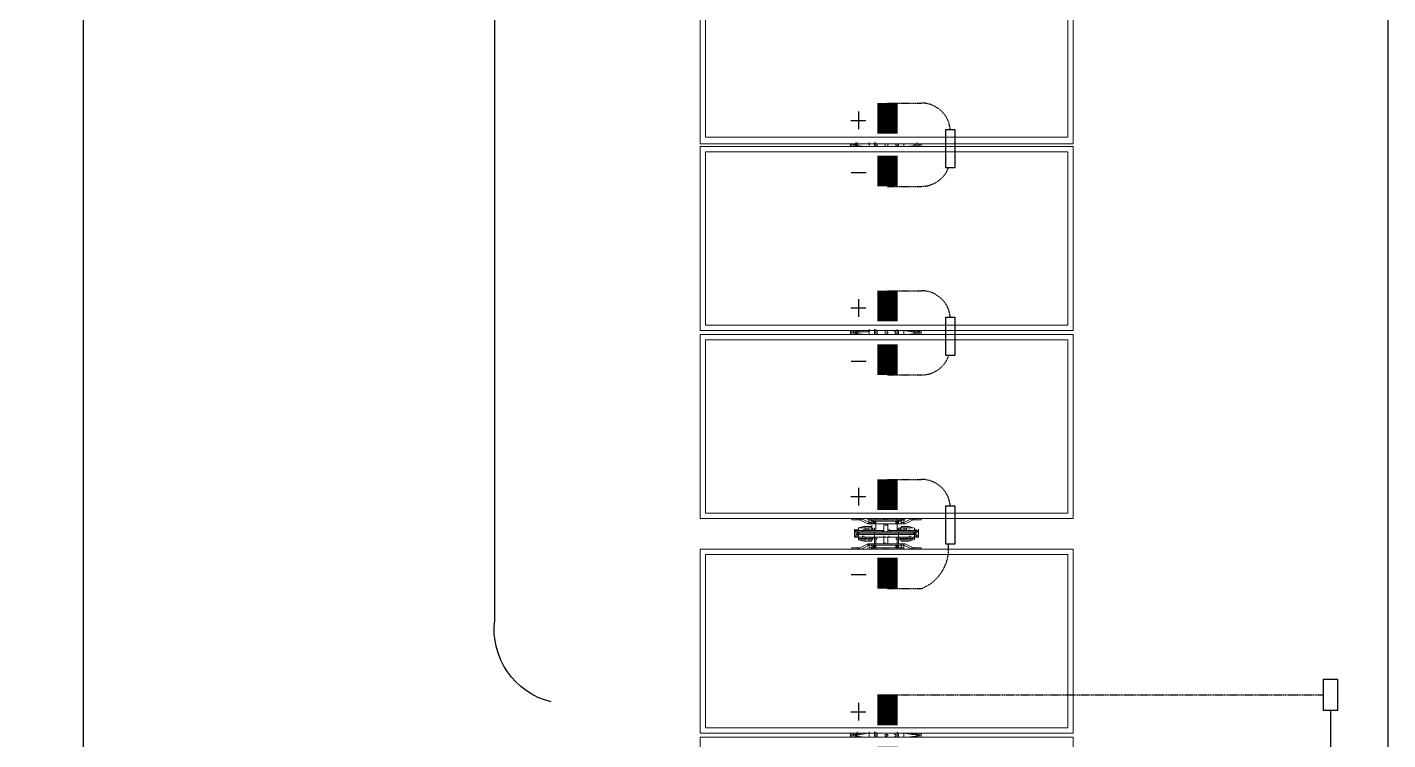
# Model space of a CAD drawing. Header units: feet. Extents: x -13743 to 68376, y -48 to 67763.
# Drawn here: x -226.5 to 103.7, y 66548.6 to 66721.4 of the extents above; entities that cross this region are included whole.
import ezdxf
from ezdxf.lldxf.tags import DXFTag

# ---------------------------------------------------------------- set-up
doc = ezdxf.new("R2010")
doc.units = ezdxf.units.FT
doc.header["$MEASUREMENT"] = 0
doc.linetypes.add('HIDDEN', pattern=[0.375, 0.25, -0.125])
for name, color, linetype in [('E-DC HARNESS-NEG', 170, 'DC HARNESS CABLE'), ('E-DC HARNESS-POS', 10, 'DC HARNESS CABLE'), ('E-HARN-COMP', 8, 'Continuous'), ('E-TRNK-CABL-NEG', 6, 'HIDDEN'), ('E-TRUNK-CABLE-POS', 6, 'HIDDEN'), ('G-ANNO-TEXT', 1, 'Continuous'), ('Polarity-Text', 7, 'Continuous')]:
    doc.layers.add(name, color=color, linetype=linetype)
doc.styles.get("Standard").update_dxf_attribs({"font": 'arial.ttf'})
tags = doc.linetypes.add('DC HARNESS CABLE', pattern='A,0.5,-0.2,["DH",Standard,S=0.1,R=0,X=-0.1,Y=-0.05],-0.2', length=0.9).pattern_tags.tags
tags[6] = DXFTag(74, 10)

# ---------------------------------------------------------------- blocks, each defined once
blk = doc.blocks.new('A$C4742fff2')
at = {"lineweight": 5}
for points in [[(13.2545, 0.4666), (13.4845, 0.4666), (13.4845, 0), (13.2545, 0)], [(13.4895, 0), (13.4895, 0.4666), (13.7194, 0.4666), (13.7194, 0)], [(13.7128, 0.46), (13.4961, 0.46), (13.4961, 0.0067), (13.7128, 0.0067)], [(13.7578, 0), (13.9878, 0), (13.9878, 0.4666), (13.7578, 0.4666)], [(13.7644, 0.0067), (13.7644, 0.46), (13.9811, 0.46), (13.9811, 0.0067)], [(13.9928, 0.4666), (14.2228, 0.4666), (14.2228, 0), (13.9928, 0)], [(13.9994, 0.0067), (13.9994, 0.46), (14.2161, 0.46), (14.2161, 0.0067)], [(14.2261, 0.4666), (14.2261, 0), (14.4577, 0), (14.4577, 0.4666)], [(14.2344, 0.46), (14.4511, 0.46), (14.4511, 0.0067), (14.2344, 0.0067)], [(13.7211, 0.27), (13.7211, 0.2683), (13.7211, 0.27), (13.7211, 0.2767), (13.7194, 0.2767), (13.7211, 0.2767)], [(13.7444, 0.2733), (13.7428, 0.2733), (13.7411, 0.2733), (13.7344, 0.2733), (13.7344, 0.2717), (13.7344, 0.27), (13.7344, 0.2683), (13.7328, 0.2683), (13.7328, 0.26), (13.7328, 0.2567), (13.7328, 0.26), (13.7328, 0.2683), (13.7344, 0.2683), (13.7344, 0.27), (13.7344, 0.2717), (13.7361, 0.2717), (13.7344, 0.2717), (13.7344, 0.2617), (13.7344, 0.2717), (13.7344, 0.27), (13.7361, 0.27), (13.7344, 0.27), (13.7344, 0.2717), (13.7344, 0.2733), (13.7361, 0.2733), (13.7344, 0.2733), (13.7361, 0.2717), (13.7378, 0.2717), (13.7361, 0.2717), (13.7378, 0.2717), (13.7361, 0.2717), (13.7378, 0.2717), (13.7361, 0.2717), (13.7378, 0.2717), (13.7378, 0.2683), (13.7378, 0.27), (13.7394, 0.27), (13.7378, 0.27), (13.7394, 0.27), (13.7378, 0.27), (13.7394, 0.27), (13.7411, 0.27), (13.7411, 0.2683), (13.7394, 0.2683), (13.7394, 0.2717), (13.7411, 0.2717), (13.7428, 0.2717), (13.7411, 0.2717), (13.7394, 0.2717), (13.7411, 0.2717), (13.7394, 0.2717), (13.7394, 0.2683), (13.7378, 0.2683), (13.7378, 0.2483), (13.7394, 0.2483), (13.7394, 0.2183), (13.7411, 0.2183), (13.7411, 0.2483), (13.7411, 0.2183), (13.7394, 0.2183), (13.7394, 0.2483), (13.7378, 0.2483), (13.7378, 0.2683), (13.7344, 0.2683), (13.7344, 0.2483), (13.7378, 0.2483), (13.7378, 0.2183), (13.7394, 0.2183), (13.7378, 0.2183), (13.7378, 0.2), (13.7394, 0.2), (13.7411, 0.2), (13.7394, 0.2), (13.7378, 0.2), (13.7378, 0.2183), (13.7344, 0.2183), (13.7344, 0.2483), (13.7328, 0.2483), (13.7344, 0.2483), (13.7328, 0.2483), (13.7344, 0.2483), (13.7328, 0.2483), (13.7344, 0.2483), (13.7261, 0.2483), (13.7244, 0.2483), (13.7228, 0.2483), (13.7244, 0.2483), (13.7228, 0.2483), (13.7244, 0.2483), (13.7228, 0.2483), (13.7244, 0.2483), (13.7228, 0.2483), (13.7244, 0.2483), (13.7228, 0.25), (13.7228, 0.2483), (13.7211, 0.2483), (13.7228, 0.2483), (13.7244, 0.2483), (13.7244, 0.2467), (13.7228, 0.2467), (13.7211, 0.2467), (13.7211, 0.2483), (13.7211, 0.2467), (13.7228, 0.2467), (13.7244, 0.2467), (13.7244, 0.2483), (13.7228, 0.2483), (13.7244, 0.2483), (13.7228, 0.2483), (13.7244, 0.2483), (13.7228, 0.2483), (13.7244, 0.2483), (13.7228, 0.2483), (13.7244, 0.2483), (13.7261, 0.2483), (13.7344, 0.2483), (13.7344, 0.2183), (13.7378, 0.2183), (13.7378, 0.2483), (13.7344, 0.2483), (13.7344, 0.2683), (13.7378, 0.2683), (13.7378, 0.2483), (13.7378, 0.2683), (13.7394, 0.2683), (13.7411, 0.2683), (13.7411, 0.27), (13.7394, 0.27), (13.7411, 0.27), (13.7394, 0.27), (13.7378, 0.27), (13.7378, 0.2683), (13.7378, 0.2717), (13.7361, 0.2717), (13.7344, 0.2717), (13.7344, 0.2733), (13.7411, 0.2733), (13.7428, 0.2733), (13.7428, 0.27), (13.7428, 0.2717), (13.7428, 0.27), (13.7444, 0.27), (13.7428, 0.27), (13.7428, 0.2733), (13.7411, 0.2717), (13.7394, 0.2717), (13.7411, 0.2717), (13.7394, 0.2717), (13.7411, 0.2717), (13.7428, 0.2717), (13.7444, 0.2717), (13.7428, 0.2717), (13.7411, 0.2717), (13.7428, 0.2717), (13.7428, 0.2733), (13.7411, 0.2717), (13.7428, 0.2717), (13.7428, 0.2733), (13.7444, 0.2733), (13.7428, 0.2733)], [(13.7361, 0.2717), (13.7344, 0.2717), (13.7344, 0.2733), (13.7361, 0.2733), (13.7344, 0.2733)], [(13.7361, 0.2733), (13.7344, 0.2733)], [(13.7561, 0.2683), (13.7561, 0.27), (13.7561, 0.2767), (13.7578, 0.2767), (13.7561, 0.2767), (13.7561, 0.27)], [(13.7261, 0.2517), (13.7244, 0.2517), (13.7244, 0.255), (13.7244, 0.2567), (13.7261, 0.2567), (13.7211, 0.2667), (13.7261, 0.2567), (13.7244, 0.2567), (13.7244, 0.255), (13.7211, 0.255), (13.7211, 0.2517), (13.7244, 0.2517), (13.7261, 0.2517), (13.7261, 0.215), (13.7244, 0.215), (13.7261, 0.215), (13.7261, 0.2117), (13.7244, 0.2117), (13.7261, 0.2117), (13.7261, 0.21), (13.7211, 0.2), (13.7261, 0.21), (13.7261, 0.2117), (13.7244, 0.2117), (13.7211, 0.2117), (13.7244, 0.2117), (13.7261, 0.2117), (13.7244, 0.2117), (13.7244, 0.215), (13.7211, 0.215), (13.7211, 0.2167), (13.7194, 0.2167), (13.7194, 0.25), (13.7211, 0.25), (13.7211, 0.2517), (13.7211, 0.25), (13.7194, 0.25), (13.7194, 0.2167), (13.7211, 0.2167), (13.7211, 0.215), (13.7244, 0.215), (13.7261, 0.215), (13.7261, 0.2117), (13.7244, 0.2117), (13.7244, 0.215), (13.7261, 0.215), (13.7261, 0.2517), (13.7244, 0.2517), (13.7261, 0.2517), (13.7261, 0.255), (13.7261, 0.2567), (13.7261, 0.255)], [(13.7294, 0.2533), (13.7294, 0.2517), (13.7294, 0.2617), (13.7294, 0.2517), (13.7294, 0.2617), (13.7294, 0.2517)], [(13.7328, 0.25), (13.7311, 0.2517), (13.7294, 0.2517), (13.7311, 0.2517), (13.7328, 0.25), (13.7311, 0.2517), (13.7328, 0.25), (13.7328, 0.255), (13.7311, 0.2567), (13.7328, 0.255), (13.7328, 0.25), (13.7311, 0.2517)], [(13.7311, 0.26), (13.7311, 0.2583)], [(13.7311, 0.2517), (13.7311, 0.2567)], [(13.7361, 0.2633), (13.7344, 0.2633)], [(13.7344, 0.24), (13.7344, 0.2383), (13.7344, 0.24), (13.7344, 0.2617), (13.7361, 0.2617), (13.7344, 0.2617)], [(13.7394, 0.2683), (13.7394, 0.2483), (13.7411, 0.2483), (13.7411, 0.2683)], [(13.7394, 0.2683), (13.7394, 0.2483), (13.7411, 0.2483), (13.7411, 0.2683)], [(13.7428, 0.2633), (13.7411, 0.2633)], [(13.7428, 0.2617), (13.7428, 0.2717), (13.7428, 0.2617), (13.7444, 0.2617), (13.7428, 0.2617), (13.7428, 0.24), (13.7428, 0.2383), (13.7428, 0.24), (13.7428, 0.2367), (13.7428, 0.24), (13.7428, 0.2367), (13.7428, 0.24)], [(13.7428, 0.2683), (13.7428, 0.26), (13.7461, 0.26), (13.7461, 0.2583), (13.7461, 0.26), (13.7428, 0.26)], [(13.7461, 0.2683), (13.7461, 0.26), (13.7461, 0.2683), (13.7428, 0.2683), (13.7461, 0.2683), (13.7478, 0.2617), (13.7478, 0.2517), (13.7461, 0.2517), (13.7461, 0.2533), (13.7461, 0.2517), (13.7478, 0.2517), (13.7478, 0.2617)], [(13.7461, 0.2567), (13.7461, 0.2517), (13.7444, 0.2517), (13.7444, 0.25), (13.7428, 0.255), (13.7444, 0.255), (13.7444, 0.2567)], [(13.7461, 0.2567), (13.7461, 0.2517), (13.7444, 0.2517), (13.7444, 0.25), (13.7428, 0.255), (13.7444, 0.255), (13.7444, 0.2567)], [(13.7444, 0.2567), (13.7444, 0.26)], [(13.7478, 0.2517), (13.7478, 0.2617), (13.7478, 0.2517), (13.7494, 0.2517)], [(13.7528, 0.255), (13.7561, 0.255), (13.7561, 0.2533), (13.7544, 0.2517), (13.7561, 0.2517), (13.7561, 0.2533), (13.7578, 0.2533), (13.7561, 0.2533), (13.7561, 0.2517), (13.7544, 0.2517), (13.7561, 0.2533), (13.7561, 0.255), (13.7528, 0.255), (13.7511, 0.2567), (13.7561, 0.2667), (13.7511, 0.2567), (13.7528, 0.255), (13.7544, 0.255), (13.7528, 0.255), (13.7528, 0.2533), (13.7511, 0.2517), (13.7511, 0.255)], [(13.7511, 0.255), (13.7511, 0.2567), (13.7511, 0.255), (13.7511, 0.2517), (13.7528, 0.2533), (13.7528, 0.255)], [(13.7194, 0.2517), (13.7194, 0.2533), (13.7194, 0.2517), (13.7211, 0.2517), (13.7194, 0.2517), (13.7194, 0.25)], [(13.7211, 0.2467), (13.7194, 0.2467)], [(13.7244, 0.2517), (13.7211, 0.2517), (13.7211, 0.255), (13.7244, 0.255)], [(13.7228, 0.25), (13.7211, 0.25), (13.7211, 0.2483), (13.7211, 0.2467), (13.7228, 0.2467), (13.7244, 0.2467), (13.7244, 0.2483), (13.7244, 0.25)], [(13.7228, 0.25), (13.7211, 0.2483), (13.7228, 0.2467), (13.7244, 0.2483)], [(13.7228, 0.25), (13.7211, 0.25), (13.7211, 0.2483), (13.7211, 0.2467), (13.7228, 0.2467), (13.7244, 0.2467), (13.7244, 0.2483), (13.7244, 0.25)], [(13.7228, 0.25), (13.7211, 0.2483), (13.7228, 0.2467), (13.7244, 0.2483)], [(13.7244, 0.2483), (13.7228, 0.25), (13.7228, 0.2483)], [(13.7244, 0.255), (13.7261, 0.255)], [(13.7244, 0.255), (13.7261, 0.255)], [(13.7261, 0.2483), (13.7311, 0.2483)], [(13.7344, 0.2467), (13.7261, 0.2467)], [(13.7344, 0.2367), (13.7261, 0.2367), (13.7344, 0.2367), (13.7344, 0.24), (13.7344, 0.2367), (13.7361, 0.2367), (13.7344, 0.2367), (13.7361, 0.2367), (13.7344, 0.2367), (13.7361, 0.2367), (13.7344, 0.2367), (13.7361, 0.2367)], [(13.7328, 0.2517), (13.7328, 0.25), (13.7311, 0.2517), (13.7328, 0.25)], [(13.7311, 0.2467), (13.7328, 0.245)], [(13.7378, 0.1983), (13.7378, 0.2483), (13.7378, 0.1983), (13.7344, 0.1983), (13.7344, 0.2183), (13.7344, 0.1983)], [(13.7344, 0.2367), (13.7344, 0.24)], [(13.7444, 0.2483), (13.7428, 0.2483)], [(13.7444, 0.2483), (13.7428, 0.2483), (13.7444, 0.2483), (13.7461, 0.2483)], [(13.7511, 0.2467), (13.7428, 0.2467)], [(13.7461, 0.2517), (13.7444, 0.25), (13.7444, 0.2517), (13.7444, 0.25), (13.7461, 0.2517), (13.7444, 0.25)], [(13.7461, 0.2517), (13.7444, 0.25)], [(13.7461, 0.2483), (13.7444, 0.2483)], [(13.7561, 0.25), (13.7561, 0.2167), (13.7544, 0.2167), (13.7544, 0.215), (13.7511, 0.215), (13.7528, 0.215), (13.7511, 0.215), (13.7511, 0.2517), (13.7511, 0.215), (13.7528, 0.215), (13.7528, 0.2117), (13.7561, 0.2117), (13.7561, 0.2133), (13.7544, 0.215), (13.7561, 0.215), (13.7578, 0.2133), (13.7561, 0.215), (13.7544, 0.215), (13.7544, 0.2167), (13.7561, 0.2167), (13.7561, 0.25), (13.7544, 0.25), (13.7544, 0.2517), (13.7511, 0.2517), (13.7544, 0.2517), (13.7544, 0.25), (13.7561, 0.25), (13.7561, 0.2517)], [(13.7528, 0.2517), (13.7511, 0.2517)], [(13.7528, 0.25), (13.7511, 0.2483), (13.7528, 0.2467), (13.7544, 0.2483)], [(13.7528, 0.2467), (13.7544, 0.2467), (13.7544, 0.2483), (13.7544, 0.25), (13.7528, 0.25), (13.7511, 0.25), (13.7511, 0.2483), (13.7511, 0.2467)], [(13.7528, 0.25), (13.7511, 0.2483), (13.7528, 0.2467), (13.7544, 0.2483)], [(13.7528, 0.2467), (13.7544, 0.2467), (13.7544, 0.2483), (13.7544, 0.25), (13.7528, 0.25), (13.7511, 0.25), (13.7511, 0.2483), (13.7511, 0.2467)], [(13.7544, 0.2483), (13.7528, 0.2483)], [(13.7544, 0.2483), (13.7528, 0.2483)], [(13.7578, 0.2467), (13.7561, 0.2467)], [(13.4861, 0.235), (13.4878, 0.235), (13.4878, 0.2317), (13.4861, 0.2317), (13.4861, 0.2333), (13.4845, 0.2333)], [(13.7211, 0.2367), (13.7194, 0.2367)], [(13.7211, 0.235), (13.7194, 0.235)], [(13.7211, 0.2317), (13.7194, 0.2317)], [(13.7211, 0.2317), (13.7194, 0.2317)], [(13.7228, 0.2183), (13.7211, 0.2183), (13.7211, 0.22), (13.7194, 0.22), (13.7211, 0.22), (13.7211, 0.2183), (13.7228, 0.2183), (13.7244, 0.2183), (13.7244, 0.22), (13.7228, 0.22), (13.7244, 0.22), (13.7228, 0.22), (13.7244, 0.22), (13.7228, 0.22), (13.7244, 0.22), (13.7228, 0.22), (13.7244, 0.22), (13.7228, 0.22), (13.7244, 0.22), (13.7228, 0.22), (13.7244, 0.22), (13.7228, 0.22), (13.7244, 0.22), (13.7228, 0.22), (13.7244, 0.22), (13.7261, 0.22), (13.7244, 0.22), (13.7228, 0.22), (13.7228, 0.2217), (13.7244, 0.22), (13.7244, 0.2183)], [(13.7244, 0.22), (13.7228, 0.22), (13.7211, 0.22), (13.7228, 0.22), (13.7228, 0.2217)], [(13.7228, 0.2217), (13.7211, 0.22), (13.7228, 0.2183), (13.7244, 0.22)], [(13.7228, 0.2217), (13.7211, 0.2217), (13.7211, 0.22), (13.7211, 0.2183), (13.7228, 0.2183), (13.7244, 0.2183), (13.7244, 0.22), (13.7244, 0.2217)], [(13.7228, 0.2217), (13.7211, 0.22), (13.7228, 0.2183), (13.7244, 0.22)], [(13.7228, 0.2217), (13.7211, 0.2217), (13.7211, 0.22), (13.7211, 0.2183), (13.7228, 0.2183), (13.7244, 0.2183), (13.7244, 0.22), (13.7244, 0.2217)], [(13.7261, 0.2317), (13.7261, 0.235), (13.7278, 0.235), (13.7261, 0.235)], [(13.7278, 0.2317), (13.7261, 0.2317), (13.7344, 0.2317), (13.7344, 0.23), (13.7361, 0.23), (13.7344, 0.23), (13.7344, 0.2317), (13.7261, 0.2317)], [(13.7311, 0.22), (13.7261, 0.22), (13.7344, 0.22), (13.7261, 0.22), (13.7311, 0.22), (13.7328, 0.2217)], [(13.7344, 0.23), (13.7361, 0.23), (13.7344, 0.23), (13.7344, 0.2317)], [(13.7344, 0.2267), (13.7344, 0.23)], [(13.7344, 0.2267), (13.7344, 0.23)], [(13.7344, 0.2267), (13.7344, 0.2283), (13.7344, 0.2267), (13.7344, 0.205), (13.7361, 0.205), (13.7344, 0.205)], [(13.7511, 0.2367), (13.7411, 0.2367)], [(13.7511, 0.235), (13.7494, 0.235), (13.7494, 0.2317), (13.7511, 0.2317), (13.7411, 0.2317), (13.7511, 0.2317), (13.7494, 0.2317), (13.7494, 0.235)], [(13.7444, 0.2367), (13.7428, 0.2367)], [(13.7444, 0.2367), (13.7428, 0.2367)], [(13.7428, 0.23), (13.7444, 0.23), (13.7428, 0.23), (13.7428, 0.2317), (13.7428, 0.23), (13.7428, 0.2267)], [(13.7444, 0.23), (13.7428, 0.23), (13.7428, 0.2267), (13.7428, 0.23)], [(13.7428, 0.2267), (13.7428, 0.2283), (13.7428, 0.2267), (13.7428, 0.205), (13.7444, 0.205), (13.7428, 0.205)], [(13.7528, 0.2217), (13.7511, 0.22), (13.7528, 0.2183), (13.7544, 0.22)], [(13.7528, 0.2183), (13.7544, 0.2183), (13.7544, 0.22), (13.7544, 0.2217), (13.7528, 0.2217), (13.7511, 0.2217), (13.7511, 0.22), (13.7511, 0.2183)], [(13.7528, 0.2217), (13.7511, 0.22), (13.7528, 0.2183), (13.7544, 0.22)], [(13.7528, 0.2183), (13.7544, 0.2183), (13.7544, 0.22), (13.7544, 0.2217), (13.7528, 0.2217), (13.7511, 0.2217), (13.7511, 0.22), (13.7511, 0.2183)], [(13.7528, 0.22), (13.7544, 0.22), (13.7528, 0.2217)], [(13.7528, 0.22), (13.7544, 0.22), (13.7528, 0.2217)], [(13.7578, 0.2367), (13.7561, 0.2367)], [(13.7578, 0.235), (13.7561, 0.235)], [(13.7561, 0.2317), (13.7578, 0.2317)], [(13.7561, 0.2317), (13.7578, 0.2317)], [(13.9894, 0.235), (13.9911, 0.235), (13.9911, 0.2317), (13.9894, 0.2317), (13.9878, 0.2333), (13.9878, 0.235)], [(14.2244, 0.235), (14.2261, 0.235), (14.2261, 0.2317), (14.2228, 0.2317), (14.2228, 0.2333), (14.2228, 0.235)], [(13.7194, 0.2167), (13.7194, 0.215)], [(13.7194, 0.2133), (13.7194, 0.215), (13.7211, 0.215), (13.7211, 0.2117), (13.7211, 0.215), (13.7194, 0.215)], [(13.7328, 0.2183), (13.7344, 0.2183), (13.7328, 0.2183), (13.7344, 0.2183), (13.7261, 0.2183), (13.7344, 0.2183)], [(13.7261, 0.2117), (13.7261, 0.21)], [(13.7294, 0.215), (13.7311, 0.215), (13.7328, 0.2167), (13.7311, 0.215), (13.7328, 0.2167), (13.7328, 0.215), (13.7328, 0.2167), (13.7311, 0.215), (13.7328, 0.2167), (13.7311, 0.215), (13.7294, 0.215), (13.7294, 0.205)], [(13.7311, 0.2), (13.7311, 0.2083), (13.7328, 0.2083), (13.7328, 0.1983), (13.7311, 0.1983), (13.7328, 0.1983), (13.7328, 0.2083), (13.7311, 0.2083), (13.7311, 0.2), (13.7294, 0.205), (13.7294, 0.215), (13.7294, 0.2133), (13.7294, 0.215), (13.7294, 0.205)], [(13.7311, 0.21), (13.7311, 0.2117), (13.7328, 0.2117), (13.7328, 0.2083), (13.7328, 0.2117), (13.7311, 0.2117), (13.7311, 0.21), (13.7311, 0.2083), (13.7311, 0.21), (13.7311, 0.2167), (13.7328, 0.2167), (13.7328, 0.2117), (13.7328, 0.2167), (13.7311, 0.2167)], [(13.7344, 0.2183), (13.7328, 0.2183)], [(13.7428, 0.2183), (13.7444, 0.2183), (13.7444, 0.22), (13.7428, 0.22), (13.7511, 0.22), (13.7428, 0.22), (13.7444, 0.22), (13.7444, 0.2183), (13.7428, 0.2183), (13.7444, 0.2183), (13.7461, 0.2183), (13.7444, 0.2183)], [(13.7444, 0.2167), (13.7444, 0.215), (13.7444, 0.2167), (13.7428, 0.2117), (13.7461, 0.2117), (13.7461, 0.21), (13.7461, 0.2083), (13.7461, 0.21), (13.7461, 0.2117), (13.7428, 0.2117), (13.7444, 0.2167), (13.7461, 0.2167), (13.7461, 0.215)], [(13.7461, 0.2133), (13.7461, 0.215), (13.7478, 0.215), (13.7478, 0.205), (13.7461, 0.2), (13.7461, 0.2083), (13.7428, 0.2083), (13.7428, 0.1983), (13.7461, 0.1983), (13.7428, 0.1983), (13.7428, 0.2083), (13.7461, 0.2083), (13.7461, 0.2), (13.7478, 0.205), (13.7478, 0.215), (13.7478, 0.205), (13.7478, 0.215), (13.7461, 0.215)], [(13.7428, 0.195), (13.7428, 0.1933), (13.7444, 0.1933), (13.7428, 0.1933), (13.7428, 0.195), (13.7428, 0.1967), (13.7444, 0.1967), (13.7428, 0.1967), (13.7428, 0.195), (13.7428, 0.1967), (13.7444, 0.1967), (13.7428, 0.1967), (13.7428, 0.205), (13.7428, 0.1967)], [(13.7461, 0.2183), (13.7444, 0.2183)], [(13.7461, 0.215), (13.7461, 0.21), (13.7461, 0.215), (13.7461, 0.2167), (13.7444, 0.2167), (13.7461, 0.215), (13.7444, 0.2167)], [(13.7444, 0.2083), (13.7444, 0.2117)], [(13.7528, 0.2117), (13.7561, 0.2117), (13.7561, 0.2133), (13.7544, 0.215), (13.7511, 0.215), (13.7528, 0.215), (13.7528, 0.2117), (13.7544, 0.2117), (13.7528, 0.2117), (13.7511, 0.2117), (13.7511, 0.21), (13.7511, 0.2117)], [(13.7511, 0.2117), (13.7511, 0.215)], [(13.7528, 0.2117), (13.7511, 0.2117), (13.7511, 0.21), (13.7561, 0.2), (13.7511, 0.21), (13.7511, 0.2117)], [(13.7561, 0.22), (13.7578, 0.22), (13.7561, 0.22), (13.7544, 0.22), (13.7528, 0.22), (13.7544, 0.22), (13.7528, 0.22), (13.7544, 0.22), (13.7528, 0.22), (13.7544, 0.22), (13.7528, 0.22), (13.7528, 0.2183), (13.7544, 0.2183), (13.7544, 0.22), (13.7528, 0.22), (13.7544, 0.22), (13.7528, 0.22), (13.7544, 0.22), (13.7528, 0.22), (13.7544, 0.22), (13.7528, 0.22), (13.7544, 0.22)], [(13.7544, 0.22), (13.7528, 0.22), (13.7528, 0.2183), (13.7544, 0.2183)], [(13.7561, 0.2183), (13.7544, 0.2183)], [(13.7561, 0.215), (13.7561, 0.2167), (13.7561, 0.215), (13.7578, 0.215)], [(13.7194, 0.19), (13.7211, 0.19), (13.7211, 0.1967), (13.7211, 0.1983), (13.7211, 0.1967), (13.7211, 0.19)], [(13.7344, 0.1933), (13.7344, 0.195), (13.7344, 0.1933), (13.7361, 0.1933), (13.7344, 0.1933), (13.7344, 0.195), (13.7344, 0.1933), (13.7361, 0.1933), (13.7344, 0.1933), (13.7344, 0.195), (13.7361, 0.195), (13.7344, 0.195), (13.7361, 0.195), (13.7361, 0.1967), (13.7361, 0.195), (13.7344, 0.195), (13.7344, 0.1967), (13.7344, 0.195), (13.7344, 0.1967), (13.7344, 0.195), (13.7344, 0.1983), (13.7328, 0.1983), (13.7344, 0.1983), (13.7344, 0.195)], [(13.7361, 0.2033), (13.7344, 0.2033)], [(13.7361, 0.1967), (13.7378, 0.1967), (13.7394, 0.1967), (13.7378, 0.1967), (13.7378, 0.1983), (13.7394, 0.1983), (13.7394, 0.1967), (13.7378, 0.1967), (13.7378, 0.1983), (13.7394, 0.1983), (13.7394, 0.1967), (13.7411, 0.1967), (13.7411, 0.195), (13.7411, 0.1967), (13.7394, 0.1967), (13.7411, 0.195), (13.7411, 0.1967), (13.7394, 0.1967), (13.7411, 0.1967), (13.7411, 0.195), (13.7394, 0.1967), (13.7378, 0.1967), (13.7378, 0.2), (13.7378, 0.1967), (13.7361, 0.1967), (13.7378, 0.1967), (13.7361, 0.1967), (13.7344, 0.1967)], [(13.7361, 0.195), (13.7361, 0.1967), (13.7361, 0.195), (13.7378, 0.195)], [(13.7361, 0.1933), (13.7411, 0.1933), (13.7428, 0.1933), (13.7428, 0.195), (13.7428, 0.1933), (13.7411, 0.1933)], [(13.7411, 0.1967), (13.7394, 0.1967), (13.7411, 0.1967), (13.7411, 0.1983)], [(13.7411, 0.1967), (13.7394, 0.1967)], [(13.7411, 0.2033), (13.7428, 0.2033)], [(13.7411, 0.195), (13.7428, 0.195), (13.7428, 0.1967), (13.7428, 0.195), (13.7428, 0.1933), (13.7428, 0.195), (13.7411, 0.195), (13.7428, 0.195)], [(13.7444, 0.1983), (13.7428, 0.1983)], [(13.7561, 0.1967), (13.7561, 0.1983), (13.7561, 0.1967), (13.7561, 0.19), (13.7578, 0.19), (13.7561, 0.19)]]:
    blk.add_lwpolyline(points, close=True, dxfattribs=at)
for points in [[(13.7128, 0.46), (13.7128, 0.0067)], [(13.7194, 0.4666), (13.7194, 0)], [(13.7578, 0), (13.7578, 0.4666)], [(13.7644, 0.0067), (13.7644, 0.46)], [(13.4845, 0.2783), (13.4895, 0.2783)], [(13.4911, 0.255), (13.4895, 0.255), (13.4895, 0.2567), (13.4878, 0.265), (13.4861, 0.275), (13.4878, 0.275), (13.4878, 0.2717), (13.4895, 0.27)], [(13.4861, 0.2733), (13.4861, 0.27)], [(13.9878, 0.2783), (13.9928, 0.2783)], [(13.9944, 0.255), (13.9928, 0.255), (13.9911, 0.2567), (13.9911, 0.265), (13.9894, 0.275), (13.9911, 0.275), (13.9894, 0.275), (13.9911, 0.275), (13.9911, 0.2717), (13.9911, 0.27)], [(13.9894, 0.2733), (13.9894, 0.27)], [(14.2228, 0.2783), (14.2261, 0.2783)], [(14.2261, 0.27), (14.2261, 0.2733), (14.2244, 0.2733), (14.2244, 0.275), (14.2261, 0.275)], [(14.2278, 0.255), (14.2261, 0.255), (14.2261, 0.265), (14.2244, 0.275)], [(14.2244, 0.2733), (14.2244, 0.27)], [(13.7211, 0.2667), (13.7211, 0.2667)], [(13.7211, 0.2667), (13.7211, 0.2667)], [(13.7294, 0.2617), (13.7311, 0.2683)], [(13.7294, 0.2617), (13.7311, 0.2683)], [(13.7311, 0.2683), (13.7311, 0.26), (13.7328, 0.26)], [(13.7328, 0.2683), (13.7311, 0.2683)], [(13.7311, 0.2683), (13.7311, 0.26), (13.7328, 0.26)], [(13.7328, 0.2683), (13.7311, 0.2683)], [(13.7311, 0.2617), (13.7311, 0.2617)], [(13.7311, 0.2617), (13.7311, 0.2617)], [(13.7444, 0.2683), (13.7444, 0.2683)], [(13.7444, 0.2683), (13.7444, 0.2683)], [(13.7461, 0.2617), (13.7461, 0.2617)], [(13.7461, 0.2617), (13.7461, 0.2617)], [(13.7561, 0.2667), (13.7561, 0.2667)], [(13.7561, 0.2667), (13.7561, 0.2667)], [(13.4845, 0.2483), (13.4895, 0.2483)], [(13.4845, 0.2467), (13.4895, 0.2467), (13.4911, 0.2467)], [(13.4895, 0.2467), (13.4895, 0.245), (13.4845, 0.245)], [(13.4911, 0.2483), (13.4895, 0.2483), (13.4895, 0.255)], [(13.7261, 0.2517), (13.7261, 0.2517)], [(13.7261, 0.2517), (13.7261, 0.2517)], [(13.7428, 0.2483), (13.7444, 0.2483)], [(13.7428, 0.2483), (13.7444, 0.2483)], [(13.7511, 0.2517), (13.7511, 0.2517)], [(13.7511, 0.2517), (13.7511, 0.2517)], [(13.7528, 0.2517), (13.7528, 0.2517)], [(13.7528, 0.2517), (13.7528, 0.2517)], [(13.7528, 0.2483), (13.7528, 0.25), (13.7544, 0.2483)], [(13.7528, 0.2483), (13.7528, 0.25), (13.7544, 0.2483)], [(13.7528, 0.2483), (13.7544, 0.2483)], [(13.7528, 0.2483), (13.7544, 0.2483)], [(13.7528, 0.2483), (13.7544, 0.2483)], [(13.7528, 0.2483), (13.7544, 0.2483)], [(13.7528, 0.2483), (13.7528, 0.2467), (13.7544, 0.2467)], [(13.7528, 0.2483), (13.7544, 0.2483)], [(13.7528, 0.2483), (13.7544, 0.2483)], [(13.7528, 0.2483), (13.7544, 0.2483)], [(13.7528, 0.2483), (13.7544, 0.2483)], [(13.7528, 0.2483), (13.7544, 0.2483)], [(13.7528, 0.2483), (13.7544, 0.2483)], [(13.7528, 0.2483), (13.7544, 0.2483)], [(13.7528, 0.2483), (13.7544, 0.2483)], [(13.7528, 0.2483), (13.7544, 0.2483)], [(13.7528, 0.2483), (13.7528, 0.2467), (13.7544, 0.2467)], [(13.7528, 0.2483), (13.7544, 0.2483)], [(13.7528, 0.2467), (13.7544, 0.2467)], [(13.7528, 0.2467), (13.7544, 0.2467)], [(13.7544, 0.2467), (13.7544, 0.2483)], [(13.7544, 0.2467), (13.7544, 0.2483)], [(13.9878, 0.2483), (13.9928, 0.2483)], [(13.9878, 0.2467), (13.9928, 0.2467), (13.9944, 0.2467)], [(13.9878, 0.245), (13.9911, 0.245), (13.9928, 0.245), (13.9928, 0.2467)], [(13.9944, 0.2483), (13.9928, 0.2483), (13.9928, 0.255)], [(14.2228, 0.2483), (14.2261, 0.2483)], [(14.2228, 0.2467), (14.2261, 0.2467), (14.2278, 0.2467)], [(14.2261, 0.2467), (14.2261, 0.245), (14.2228, 0.245)], [(14.2278, 0.2483), (14.2261, 0.2483), (14.2261, 0.255)], [(13.4845, 0.2233), (13.4861, 0.2217), (13.4878, 0.2217), (13.4878, 0.2233), (13.4895, 0.2233), (13.4895, 0.22), (13.4895, 0.2183)], [(13.7428, 0.2367), (13.7444, 0.2367)], [(13.7428, 0.2367), (13.7444, 0.2367)], [(13.7428, 0.2367), (13.7444, 0.2367)], [(13.7428, 0.2367), (13.7444, 0.2367)], [(13.7428, 0.2367), (13.7444, 0.2367)], [(13.7428, 0.2367), (13.7444, 0.2367)], [(13.7428, 0.23), (13.7428, 0.2317)], [(13.7428, 0.23), (13.7428, 0.2317)], [(13.7428, 0.23), (13.7444, 0.23)], [(13.7428, 0.23), (13.7444, 0.23)], [(13.9878, 0.2233), (13.9894, 0.2217), (13.9911, 0.2217), (13.9911, 0.2233), (13.9928, 0.2233), (13.9928, 0.22), (13.9928, 0.2183), (13.9928, 0.2117), (13.9911, 0.2017), (13.9894, 0.195), (13.9894, 0.1933), (13.9911, 0.1933)], [(14.2228, 0.2233), (14.2228, 0.2217), (14.2261, 0.2217), (14.2261, 0.2233), (14.2261, 0.22)], [(13.4845, 0.22), (13.4895, 0.22), (13.4911, 0.22)], [(13.4845, 0.2183), (13.4895, 0.2183), (13.4895, 0.2117), (13.4878, 0.2017), (13.4878, 0.195), (13.4861, 0.1933), (13.4878, 0.1933)], [(13.7244, 0.215), (13.7244, 0.215)], [(13.7244, 0.215), (13.7244, 0.215)], [(13.7261, 0.215), (13.7261, 0.215)], [(13.7261, 0.215), (13.7261, 0.215)], [(13.7311, 0.205), (13.7311, 0.205)], [(13.7311, 0.205), (13.7311, 0.205)], [(13.7344, 0.1967), (13.7344, 0.205)], [(13.7344, 0.1967), (13.7344, 0.205)], [(13.7394, 0.2183), (13.7394, 0.1983), (13.7411, 0.1983), (13.7411, 0.2183)], [(13.7394, 0.2183), (13.7394, 0.1983), (13.7411, 0.1983), (13.7411, 0.2183)], [(13.7461, 0.215), (13.7444, 0.2167)], [(13.7461, 0.215), (13.7444, 0.2167)], [(13.7461, 0.205), (13.7461, 0.205)], [(13.7461, 0.205), (13.7461, 0.205)], [(13.7511, 0.215), (13.7511, 0.215)], [(13.7511, 0.215), (13.7511, 0.215)], [(13.7528, 0.215), (13.7528, 0.215)], [(13.7528, 0.215), (13.7528, 0.215)], [(13.9878, 0.22), (13.9928, 0.22), (13.9944, 0.22)], [(13.9928, 0.2183), (13.9878, 0.2183)], [(14.2261, 0.1983), (14.2261, 0.1933), (14.2244, 0.1933), (14.2244, 0.1917), (14.2244, 0.1933), (14.2244, 0.195), (14.2261, 0.2017), (14.2261, 0.2117), (14.2261, 0.2183), (14.2261, 0.22), (14.2228, 0.22)], [(14.2261, 0.2183), (14.2228, 0.2183)], [(13.4845, 0.19), (13.4895, 0.19)], [(13.4895, 0.1983), (13.4878, 0.195), (13.4878, 0.1933), (13.4861, 0.1933), (13.4861, 0.1917), (13.4878, 0.1917)], [(13.4861, 0.1967), (13.4861, 0.1933), (13.4861, 0.1917)], [(13.7211, 0.2), (13.7211, 0.2)], [(13.7211, 0.2), (13.7211, 0.2)], [(13.7361, 0.1967), (13.7361, 0.195)], [(13.7361, 0.1967), (13.7361, 0.195)], [(13.7361, 0.195), (13.7378, 0.195)], [(13.7361, 0.195), (13.7378, 0.195)], [(13.7394, 0.1967), (13.7411, 0.1967)], [(13.7394, 0.1967), (13.7411, 0.1967)], [(13.7411, 0.195), (13.7411, 0.195)], [(13.7411, 0.195), (13.7428, 0.195)], [(13.7411, 0.195), (13.7411, 0.195)], [(13.7428, 0.195), (13.7411, 0.195)], [(13.7444, 0.2), (13.7444, 0.2)], [(13.7444, 0.2), (13.7444, 0.2)], [(13.7561, 0.2), (13.7561, 0.2)], [(13.7561, 0.2), (13.7561, 0.2)], [(13.7561, 0.1967), (13.7561, 0.1967)], [(13.7561, 0.1967), (13.7561, 0.1967)], [(13.9878, 0.19), (13.9928, 0.19)], [(13.9911, 0.1983), (13.9911, 0.195), (13.9911, 0.1933), (13.9894, 0.1933), (13.9894, 0.1917), (13.9911, 0.1917)], [(13.9894, 0.1967), (13.9894, 0.1933), (13.9894, 0.1917)], [(14.2228, 0.19), (14.2261, 0.19)], [(14.2244, 0.1967), (14.2244, 0.1933), (14.2261, 0.1933)], [(14.2244, 0.1917), (14.2261, 0.1917)]]:
    blk.add_lwpolyline(points, dxfattribs=at)
at = {"color": 8, "lineweight": 5, "true_color": 0x808080}
for points in [[(13.4845, 0.2767), (13.4895, 0.2767)], [(13.4895, 0.2733), (13.4895, 0.275), (13.4861, 0.275), (13.4845, 0.26)], [(13.4861, 0.2733), (13.4861, 0.2733)], [(13.7344, 0.2733), (13.7344, 0.2733)], [(13.7344, 0.2733), (13.7344, 0.2733)], [(13.7428, 0.2733), (13.7428, 0.2733)], [(13.7428, 0.2733), (13.7428, 0.2733)], [(13.9878, 0.2767), (13.9928, 0.2767)], [(13.9928, 0.2733), (13.9928, 0.275), (13.9894, 0.275), (13.9878, 0.26)], [(13.9894, 0.2733), (13.9894, 0.2733)], [(14.2228, 0.2767), (14.2261, 0.2767)], [(14.2261, 0.2733), (14.2261, 0.275), (14.2244, 0.275), (14.2228, 0.26)], [(14.2244, 0.2733), (14.2244, 0.2733)], [(13.4861, 0.2717), (13.4845, 0.27), (13.4861, 0.2717), (13.4845, 0.2717)], [(13.4895, 0.2717), (13.4878, 0.2717), (13.4878, 0.27), (13.4895, 0.2633)], [(13.4895, 0.2667), (13.4895, 0.27), (13.4911, 0.27)], [(13.7194, 0.27), (13.7211, 0.27), (13.7194, 0.27)], [(13.7194, 0.27), (13.7211, 0.27), (13.7194, 0.27)], [(13.7578, 0.27), (13.7561, 0.27), (13.7578, 0.27)], [(13.7578, 0.27), (13.7561, 0.27), (13.7578, 0.27)], [(13.9878, 0.2717), (13.9878, 0.27), (13.9878, 0.2717), (13.9894, 0.2717)], [(13.9928, 0.2717), (13.9911, 0.2717), (13.9911, 0.27), (13.9928, 0.2633)], [(13.9928, 0.2667), (13.9928, 0.2683), (13.9911, 0.27), (13.9928, 0.27)], [(14.2228, 0.2717), (14.2228, 0.27), (14.2228, 0.2717), (14.2244, 0.2717)], [(14.2261, 0.2633), (14.2261, 0.2717), (14.2278, 0.2717)], [(14.2261, 0.2667), (14.2261, 0.27), (14.2278, 0.27)], [(13.4845, 0.255), (13.4895, 0.255)], [(13.9878, 0.255), (13.9928, 0.255)], [(14.2228, 0.255), (14.2261, 0.255)], [(13.7344, 0.23), (13.7361, 0.23)], [(13.7344, 0.23), (13.7361, 0.23)], [(13.7428, 0.23), (13.7444, 0.23)], [(13.7428, 0.23), (13.7444, 0.23)], [(13.4895, 0.2117), (13.4845, 0.2117)], [(13.4845, 0.2083), (13.4861, 0.1933)], [(13.4895, 0.195), (13.4878, 0.195), (13.4878, 0.1967), (13.4895, 0.205)], [(13.9928, 0.2117), (13.9878, 0.2117)], [(13.9878, 0.2083), (13.9894, 0.1933)], [(13.9928, 0.195), (13.9911, 0.195), (13.9911, 0.1967), (13.9928, 0.205)], [(14.2261, 0.2117), (14.2228, 0.2117)], [(14.2228, 0.2083), (14.2244, 0.1933)], [(14.2261, 0.205), (14.2261, 0.195), (14.2278, 0.195)], [(13.4861, 0.195), (13.4845, 0.1983)], [(13.4845, 0.1967), (13.4861, 0.195), (13.4845, 0.195)], [(13.4845, 0.19), (13.4895, 0.19)], [(13.4861, 0.1917), (13.4895, 0.1917), (13.4895, 0.1933)], [(13.4861, 0.1933), (13.4861, 0.1933)], [(13.4895, 0.1983), (13.4895, 0.2)], [(13.7211, 0.1967), (13.7194, 0.1967), (13.7211, 0.1967)], [(13.7211, 0.1967), (13.7194, 0.1967), (13.7211, 0.1967)], [(13.7344, 0.195), (13.7344, 0.195)], [(13.7344, 0.195), (13.7344, 0.195)], [(13.7428, 0.195), (13.7428, 0.195)], [(13.7428, 0.195), (13.7428, 0.195)], [(13.7578, 0.1967), (13.7561, 0.1967), (13.7578, 0.1967)], [(13.7578, 0.1967), (13.7561, 0.1967), (13.7578, 0.1967)], [(13.9878, 0.1983), (13.9878, 0.195), (13.9878, 0.1967)], [(13.9878, 0.19), (13.9928, 0.19)], [(13.9894, 0.1917), (13.9911, 0.1917), (13.9928, 0.1933)], [(13.9894, 0.1933), (13.9894, 0.1933)], [(13.9928, 0.1983), (13.9911, 0.1983), (13.9928, 0.1983), (13.9928, 0.2)], [(14.2228, 0.1983), (14.2228, 0.195), (14.2228, 0.1967)], [(14.2228, 0.19), (14.2261, 0.19)], [(14.2244, 0.1917), (14.2261, 0.1917), (14.2261, 0.1933)], [(14.2244, 0.1933), (14.2244, 0.1933)], [(14.2261, 0.1983), (14.2261, 0.2)]]:
    blk.add_lwpolyline(points, dxfattribs=at)
for points in [[(13.7361, 0.2733), (13.7344, 0.2733)], [(13.7428, 0.2733), (13.7411, 0.2733)], [(13.7194, 0.2667), (13.7211, 0.2683)], [(13.7244, 0.255), (13.7194, 0.265), (13.7194, 0.2667), (13.7211, 0.2667), (13.7194, 0.2667), (13.7194, 0.265)], [(13.7211, 0.2567), (13.7194, 0.2567), (13.7194, 0.255), (13.7194, 0.2567)], [(13.7328, 0.26), (13.7344, 0.26)], [(13.7344, 0.2617), (13.7344, 0.27)], [(13.7361, 0.2367), (13.7344, 0.2367), (13.7344, 0.2383), (13.7344, 0.2633), (13.7344, 0.2383), (13.7344, 0.2367), (13.7361, 0.2367), (13.7344, 0.2367)], [(13.7378, 0.2717), (13.7361, 0.2717)], [(13.7411, 0.27), (13.7394, 0.27), (13.7378, 0.27), (13.7361, 0.27), (13.7378, 0.27), (13.7361, 0.27), (13.7378, 0.27), (13.7361, 0.27), (13.7378, 0.27), (13.7394, 0.27), (13.7411, 0.27), (13.7428, 0.27), (13.7411, 0.27), (13.7428, 0.27), (13.7428, 0.2617), (13.7428, 0.27), (13.7411, 0.27), (13.7428, 0.27)], [(13.7411, 0.2717), (13.7394, 0.2717)], [(13.7411, 0.2383), (13.7428, 0.2383), (13.7428, 0.2633), (13.7428, 0.2383)], [(13.7444, 0.26), (13.7428, 0.26)], [(13.7578, 0.265), (13.7561, 0.265), (13.7561, 0.2667), (13.7561, 0.265), (13.7578, 0.265), (13.7528, 0.255)], [(13.7578, 0.2667), (13.7561, 0.2667), (13.7561, 0.2683), (13.7561, 0.2667)], [(13.7578, 0.2567), (13.7561, 0.2567), (13.7561, 0.255), (13.7561, 0.2567)], [(13.7228, 0.25), (13.7211, 0.25)], [(13.7211, 0.2467), (13.7211, 0.22)], [(13.7244, 0.25), (13.7244, 0.2517)], [(13.7244, 0.22), (13.7244, 0.2467)], [(13.7344, 0.255), (13.7328, 0.255)], [(13.7328, 0.25), (13.7344, 0.25)], [(13.7444, 0.255), (13.7428, 0.255)], [(13.7428, 0.25), (13.7444, 0.25)], [(13.7444, 0.2367), (13.7428, 0.2367), (13.7444, 0.2367), (13.7428, 0.2367), (13.7428, 0.2383), (13.7428, 0.2367)], [(13.7511, 0.2517), (13.7511, 0.25)], [(13.7511, 0.2467), (13.7511, 0.22)], [(13.7561, 0.25), (13.7544, 0.25)], [(13.7544, 0.22), (13.7544, 0.2467)], [(13.7361, 0.2367), (13.7344, 0.2367)], [(13.7344, 0.2317), (13.7344, 0.2033)], [(13.7361, 0.23), (13.7344, 0.23)], [(13.7361, 0.23), (13.7344, 0.23)], [(13.7411, 0.2283), (13.7428, 0.2283), (13.7428, 0.2033), (13.7428, 0.2283)], [(13.7444, 0.2367), (13.7428, 0.2367)], [(13.7428, 0.2317), (13.7428, 0.2283)], [(13.7444, 0.23), (13.7428, 0.23)], [(13.7444, 0.23), (13.7428, 0.23)], [(13.7194, 0.2017), (13.7211, 0.2017), (13.7211, 0.2), (13.7211, 0.2017), (13.7194, 0.2017), (13.7244, 0.2117)], [(13.7194, 0.2117), (13.7194, 0.21), (13.7194, 0.2117), (13.7211, 0.2117)], [(13.7211, 0.2183), (13.7211, 0.2167)], [(13.7244, 0.215), (13.7244, 0.2183)], [(13.7344, 0.2167), (13.7328, 0.2167)], [(13.7328, 0.2117), (13.7344, 0.2117)], [(13.7344, 0.2083), (13.7328, 0.2083)], [(13.7344, 0.1967), (13.7344, 0.205)], [(13.7428, 0.205), (13.7428, 0.1967), (13.7411, 0.1967), (13.7428, 0.1967), (13.7411, 0.1967), (13.7394, 0.1967), (13.7411, 0.1967), (13.7428, 0.1967)], [(13.7444, 0.2167), (13.7428, 0.2167)], [(13.7444, 0.2117), (13.7428, 0.2117)], [(13.7444, 0.2083), (13.7428, 0.2083)], [(13.7511, 0.2183), (13.7511, 0.215)], [(13.7528, 0.2117), (13.7578, 0.2017), (13.7561, 0.2017), (13.7561, 0.2), (13.7561, 0.2017), (13.7578, 0.2017)], [(13.7544, 0.2167), (13.7544, 0.2183)], [(13.7561, 0.2117), (13.7578, 0.2117), (13.7561, 0.2117), (13.7561, 0.21)], [(13.7194, 0.2), (13.7211, 0.2), (13.7211, 0.1983), (13.7211, 0.2)], [(13.7344, 0.195), (13.7344, 0.1933)], [(13.7378, 0.1967), (13.7361, 0.1967), (13.7378, 0.1967), (13.7361, 0.1967), (13.7378, 0.1967), (13.7394, 0.1967), (13.7411, 0.1967), (13.7394, 0.1967), (13.7378, 0.1967), (13.7361, 0.1967)], [(13.7378, 0.1967), (13.7361, 0.1967)], [(13.7428, 0.1967), (13.7411, 0.1967)], [(13.7411, 0.1933), (13.7411, 0.195)], [(13.7578, 0.2), (13.7561, 0.2), (13.7561, 0.1983), (13.7561, 0.2)]]:
    blk.add_lwpolyline(points, close=True, dxfattribs=at)

msp = doc.modelspace()

# ---------------------------------------------------------------- linework, layer by layer
at = {"layer": 'E-DC HARNESS-NEG', "ltscale": 0.5}
msp.add_lwpolyline([(103.71, 67738.52), (103.72, 65867.73)], dxfattribs=at)
at = {"layer": 'E-DC HARNESS-POS', "ltscale": 0.5}
msp.add_lwpolyline([(89.83, 66555.72), (89.78, 65879.98)], dxfattribs=at)
at = {"layer": 'E-HARN-COMP', "const_width": 5}
for points in [[(-17.69, 66695.52), (-17.69, 66702.98)], [(-17.69, 66682.77), (-17.69, 66690.23)], [(-17.69, 66650.02), (-17.69, 66657.47)], [(-17.69, 66637.03), (-17.69, 66644.48)], [(-17.69, 66604.27), (-17.69, 66611.72)], [(-17.69, 66585.24), (-17.69, 66592.7)], [(-17.69, 66552.1), (-17.69, 66559.56)], [(-17.69, 66539.42), (-17.69, 66546.88)]]:
    msp.add_lwpolyline(points, dxfattribs=at)
at = {"layer": 'E-HARN-COMP'}
for points in [[(-1.28, 66691.94), (-1.28, 66696.5), (-3.61, 66696.5), (-3.61, 66691.94)], [(-3.61, 66691.94), (-3.61, 66687.37), (-1.28, 66687.37), (-1.28, 66691.94)], [(-1.28, 66646.43), (-1.28, 66651), (-3.61, 66651), (-3.61, 66646.43)], [(-3.61, 66646.43), (-3.61, 66641.87), (-1.28, 66641.87), (-1.28, 66646.43)], [(-1.28, 66600.69), (-1.28, 66605.25), (-3.61, 66605.25), (-3.61, 66600.69)], [(-3.61, 66600.69), (-3.61, 66596.12), (-1.28, 66596.12), (-1.28, 66600.69)]]:
    msp.add_lwpolyline(points, dxfattribs=at)
msp.add_lwpolyline([(91.64, 66563.18), (88.02, 66563.18), (88.02, 66555.72), (91.64, 66555.72)], close=True, dxfattribs=at)
at = {"layer": 'E-TRNK-CABL-NEG', "ltscale": 0.1}
for points in [[(-17.69, 66682.77), (-9.46, 66682.77, 0.314378), (-2.86, 66687.37, 0.314378)], [(-17.69, 66637.03), (-9.46, 66637.03, 0.324454), (-2.78, 66641.87, 0.324454)], [(-17.69, 66585.24), (-9.46, 66585.24, 0.345358), (-2.94, 66596.2, 0.305811)]]:
    msp.add_lwpolyline(points, format="xyb", dxfattribs=at)
at = {"layer": 'E-TRUNK-CABLE-POS', "ltscale": 0.1}
for points in [[(-17.69, 66702.98), (-9.46, 66702.98, -0.391396), (-2.45, 66696.5, -0.391396)], [(-17.69, 66657.47), (-9.46, 66657.47, -0.391396), (-2.45, 66651, -0.391396)], [(-17.69, 66611.72), (-9.46, 66611.72, -0.391396), (-2.45, 66605.25, -0.391396)]]:
    msp.add_lwpolyline(points, format="xyb", dxfattribs=at)
msp.add_lwpolyline([(-17.69, 66559.45), (88.02, 66559.45)], dxfattribs=at)
at = {"layer": 'G-ANNO-TEXT', "flags": 128}
for points in [[(-199.17, 63942.19, -0.427062), (-213.39, 63958.01), (-212.82, 65829.2, 0.298343), (-226.46, 65847.71, 0.298343), (-212.82, 65866.22), (-212.82, 67752.07, -0.354962), (-199.17, 67762.56)], [(-99.31, 66557.75, -0.380061), (-113.01, 66577.58), (-112.95, 67212.35, 0.298343), (-126.6, 67230.86, 0.298343), (-112.95, 67249.36), (-112.95, 67743.7, -0.388677), (-99.31, 67761.05)]]:
    msp.add_lwpolyline(points, format="xyb", dxfattribs=at)
at = {"layer": 'Polarity-Text'}
for p, q in [((-26.55, 66698.78), (-22.93, 66698.78)), ((-24.74, 66700.92), (-24.74, 66696.64)), ((-26.47, 66686.17), (-22.85, 66686.17)), ((-24.74, 66655.41), (-24.74, 66651.14)), ((-26.55, 66653.28), (-22.93, 66653.28)), ((-26.47, 66640.42), (-22.85, 66640.42)), ((-24.74, 66609.67), (-24.74, 66605.39)), ((-26.55, 66607.53), (-22.93, 66607.53)), ((-26.47, 66588.64), (-22.85, 66588.64)), ((-24.74, 66557.5), (-24.74, 66553.23)), ((-26.55, 66555.36), (-22.93, 66555.36))]:
    msp.add_line(p, q, dxfattribs=at)

# ---------------------------------------------------------------- block references
at = {"xscale": 194.04614304, "yscale": 194.04614304, "zscale": 194.04614304, "rotation": 90}
msp.add_blockref('A$C4742fff2', (27.37, 63932.6), dxfattribs=at)

doc.saveas('drawing.dxf')
